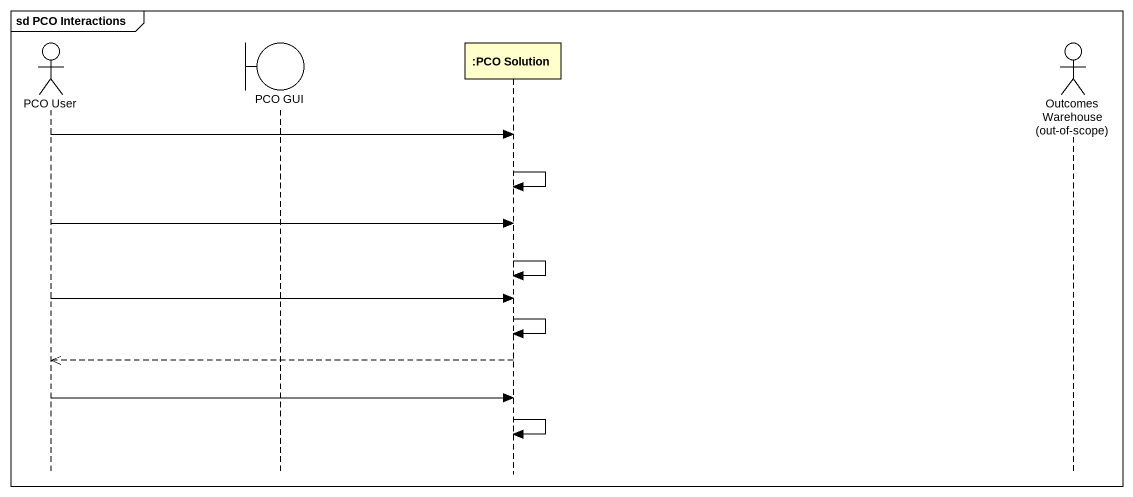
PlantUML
@startuml
mainframe sd PCO Interactions
hide footbox
actor "PCO User" as PCO_User
boundary "PCO GUI" as PCO_GUI
participant ":PCO Solution" as PCO_Solution
actor "Outcomes Warehouse (out-of-scope)" as Outcomes_Warehouse_out_of

PCO_User -> PCO_Solution
PCO_Solution -> PCO_Solution
PCO_User -> PCO_Solution
PCO_Solution -> PCO_Solution
PCO_User -> PCO_Solution
PCO_Solution -> PCO_Solution
PCO_Solution -->> PCO_User
PCO_User -> PCO_Solution
PCO_Solution -> PCO_Solution
@enduml
